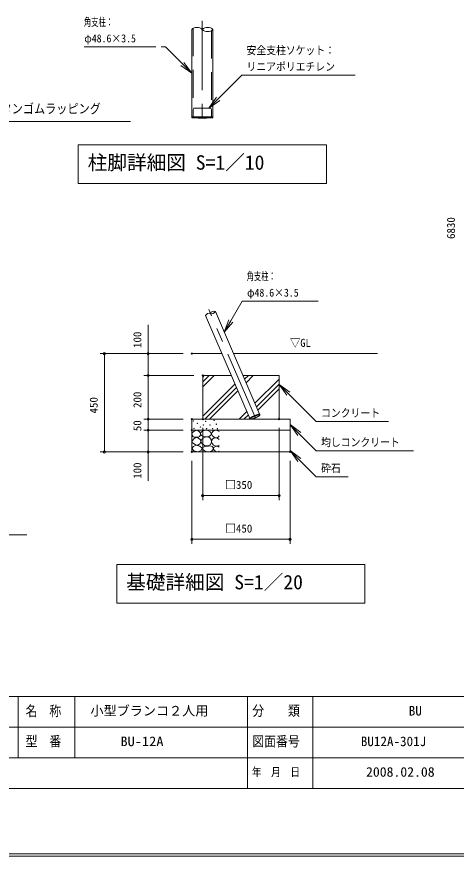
# Model space of a CAD drawing. Units: millimetres, scale not verified, with parts at other scales. Extents: x 0 to 420, y 0 to 297.
# Drawn here: x 214.9 to 315.5, y -0.3 to 191.9 of the extents above; entities that cross this region are included whole.
import ezdxf
from ezdxf.enums import TextEntityAlignment as Align

# ---------------------------------------------------------------- set-up
doc = ezdxf.new("R2010")
doc.units = ezdxf.units.MM
doc.header["$LTSCALE"] = 0.5
doc.header["$PDMODE"] = 32
doc.header["$PDSIZE"] = 0.25
doc.linetypes.add('USER1', pattern=[50.8, 31.75, -6.35, 6.35, -6.35])
doc.linetypes.add('USER2', pattern=[19.05, 12.7, -6.35])
for name, color, linetype, lineweight in [('DEFPOINTS_3', 7, 'Continuous', 0), ('LY_2', 7, 'Continuous', 0), ('LY_5', 2, 'Continuous', 18), ('LY_6', 7, 'Continuous', 0)]:
    doc.layers.add(name, color=color, linetype=linetype, lineweight=lineweight)
doc.layers.add('LY_4', color=7, linetype='Continuous')
doc.styles.add('ＭＳ ゴシック', font='')
doc.styles.get('ＭＳ ゴシック').set_extended_font_data('MS Gothic')

# ---------------------------------------------------------------- blocks, each defined once
blk = doc.blocks.new('-002-_U2')
at = {"color": 7, "linetype": 'Continuous', "lineweight": 0}
for p, q in [((-1, 0.1667), (0, 0)), ((0, 0), (-1, 0)), ((-1, -0.1667), (0, 0))]:
    blk.add_line(p, q, dxfattribs=at)
blk = doc.blocks.new('-031-_DOTBLANK')
at = {"color": 7, "linetype": 'Continuous', "lineweight": 0}
blk.add_line((-0.5, 0), (-1, 0), dxfattribs=at)
blk.add_circle((0, 0), 0.5, dxfattribs=at)
blk = doc.blocks.new('-001-MS_2')
at = {"color": 7, "linetype": 'Continuous', "lineweight": 0}
for p, q in [((3.92, 89.34), (0.27, 83.88)), ((0.27, 83.88), (1.28, 76.29)), ((9.77, 93.38), (3.92, 89.34)), ((15.99, 96.86), (9.77, 93.38)), ((22.45, 99.4), (15.99, 96.86)), ((29.91, 96.94), (22.45, 99.4)), ((36.07, 92.11), (29.91, 96.94)), ((39.03, 87.18), (36.07, 92.11)), ((38.56, 75.54), (39.88, 81.98)), ((39.88, 81.98), (39.03, 87.18)), ((43.36, 91), (39.71, 84.09)), ((39.71, 84.09), (40.58, 80.12)), ((40.58, 80.12), (44.3, 75.71)), ((51.33, 96.79), (43.36, 91)), ((56.97, 98.88), (51.33, 96.79)), ((61.87, 99.49), (56.97, 98.88)), ((73.64, 97.86), (61.87, 99.49)), ((84.31, 91.65), (73.64, 97.86)), ((89.01, 86.31), (84.31, 91.65)), ((86.23, 75.46), (89.98, 81.65)), ((89.98, 81.65), (89.01, 86.31)), ((92.65, 88.94), (90.78, 82.21)), ((90.78, 82.21), (94.45, 73.44)), ((97.12, 94.25), (92.65, 88.94)), ((102.27, 97.95), (97.12, 94.25)), ((107.89, 99.64), (102.27, 97.95)), ((116.57, 98.15), (107.89, 99.64)), ((125, 93.3), (116.57, 98.15)), ((2.69, 52.66), (0.27, 45.85)), ((0.27, 45.85), (3.9, 41.03)), ((1.28, 76.29), (6.29, 69.94)), ((9.14, 59.48), (2.69, 52.66)), ((3.9, 41.03), (10.41, 36.67)), ((6.29, 69.94), (13.15, 67.35)), ((14.58, 63.66), (9.14, 59.48)), ((13.15, 67.35), (20.86, 67.08)), ((19.91, 66.45), (14.58, 63.66)), ((31.08, 63.24), (19.91, 66.45)), ((20.86, 67.08), (28.48, 67.69)), ((28.48, 67.69), (34.81, 70.25)), ((39.24, 55.99), (31.08, 63.24)), ((31.36, 32.78), (37.66, 39.2)), ((34.81, 70.25), (38.56, 75.54)), ((37.66, 39.2), (40.76, 47.48)), ((40.76, 47.48), (39.24, 55.99)), ((47.31, 59.54), (41.33, 48.68)), ((41.33, 48.68), (43.97, 41.48)), ((43.97, 41.48), (49.17, 35.16)), ((44.3, 75.71), (53.79, 70.93)), ((61.06, 67.6), (47.31, 59.54)), ((53.79, 70.93), (63.76, 69.49)), ((72.24, 68.87), (61.06, 67.6)), ((63.76, 69.49), (71.12, 69.32)), ((71.12, 69.32), (78.63, 70.84)), ((81.06, 65.44), (72.24, 68.87)), ((78.63, 70.84), (86.23, 75.46)), ((87.97, 57.29), (81.06, 65.44)), ((85.4, 34.78), (90.25, 46.52)), ((90.25, 46.52), (87.97, 57.29)), ((92.41, 54.25), (90.78, 47.04)), ((90.78, 47.04), (93.44, 38.43)), ((96.8, 60.03), (92.41, 54.25)), ((93.44, 38.43), (99.65, 31.51)), ((94.45, 73.44), (102.5, 67)), ((102.77, 63.87), (96.8, 60.03)), ((102.5, 67), (110.8, 64.62)), ((109.47, 65.1), (102.77, 63.87)), ((117.54, 62.64), (109.47, 65.1)), ((110.8, 64.62), (118.03, 65.73)), ((124.68, 57.18), (117.54, 62.64)), ((118.03, 65.73), (122.08, 69.11)), ((122.08, 69.11), (125, 73.65)), ((7.78, 24.5), (0.96, 15.68)), ((0.96, 15.68), (9.45, 4.41)), ((19.09, 30.52), (7.78, 24.5)), ((9.45, 4.41), (27.89, 0.3)), ((10.41, 36.67), (17.05, 32.38)), ((17.05, 32.38), (23.72, 30.33)), ((36.88, 25.89), (19.09, 30.52)), ((23.72, 30.33), (31.36, 32.78)), ((27.89, 0.3), (42.24, 6.41)), ((47.66, 16.78), (36.88, 25.89)), ((42.24, 6.41), (47.66, 16.78)), ((51.59, 21.5), (47.28, 16.1)), ((47.28, 16.1), (49.96, 11.42)), ((49.17, 35.16), (61.76, 28.31)), ((49.96, 11.42), (55.93, 6.91)), ((60.52, 25.56), (51.59, 21.5)), ((55.93, 6.91), (62.4, 3.07)), ((68.66, 27), (60.52, 25.56)), ((61.76, 28.31), (75.12, 27.32)), ((62.4, 3.07), (69.71, 0.69)), ((76.2, 26.37), (68.66, 27)), ((69.71, 0.69), (81.56, 0.93)), ((75.12, 27.32), (85.4, 34.78)), ((85.1, 27.83), (76.2, 26.37)), ((81.56, 0.93), (91.88, 5.02)), ((93.5, 25.29), (85.1, 27.83)), ((91.88, 5.02), (96.58, 9.83)), ((97.57, 20.71), (93.5, 25.29)), ((96.58, 9.83), (98.63, 15.56)), ((98.63, 15.56), (97.57, 20.71)), ((102.98, 22.43), (98.7, 15.67)), ((98.7, 15.67), (99.31, 12)), ((99.31, 12), (102.19, 7.75)), ((99.65, 31.51), (107.29, 27.64)), ((102.19, 7.75), (109.35, 2.28)), ((111.69, 26.76), (102.98, 22.43)), ((107.29, 27.64), (114.86, 26.76)), ((109.35, 2.28), (116.76, 0.46)), ((118.98, 25.96), (111.69, 26.76)), ((114.86, 26.76), (120.01, 28.2)), ((116.76, 0.46), (121.06, 1.51)), ((125, 22.64), (118.98, 25.96)), ((120.01, 28.2), (124.68, 30.88)), ((121.06, 1.51), (125, 3.63))]:
    blk.add_line(p, q, dxfattribs=at)
for centre in [(6.61, 142.18), (25.62, 130.77), (52.55, 123.48), (63.96, 139.96), (83.5, 123.55), (102.42, 144.09), (112.42, 127.06), (9.77, 107.32), (38.61, 113.98), (67.44, 106.37), (95.12, 106.52), (117.28, 105.98)]:
    blk.add_circle(centre, 1, dxfattribs=at)

msp = doc.modelspace()

# ---------------------------------------------------------------- linework, layer by layer
at = {"layer": 'DEFPOINTS_3'}
msp.add_line((0.25, 0.2677), (420.25, 0.2677), dxfattribs=at)
at = {"layer": 'LY_2'}
for p, q in [((17.75, 36.2677), (402.75, 36.2677)), ((215.25, 36.2677), (215.25, 22.2677)), ((228.25, 36.2677), (228.25, 22.2677)), ((267.75, 36.2677), (267.75, 15.2677)), ((282.75, 36.2677), (282.75, 15.2677)), ((160.25, 29.2677), (215.25, 29.2677)), ((215.25, 29.2677), (332.75, 29.2677)), ((160.25, 22.2677), (402.75, 22.2677)), ((17.75, 15.2677), (402.75, 15.2677))]:
    msp.add_line(p, q, dxfattribs=at)
at = {"layer": 'LY_5', "color": 7, "linetype": 'USER1', "lineweight": 0}
for p, q in [((257.4108, 190.9684), (257.4108, 166.9684)), ((269.5599, 100.0924), (258.8805, 124.8693))]:
    msp.add_line(p, q, dxfattribs=at)
at = {"layer": 'LY_5', "color": 7, "lineweight": 0}
for p, q in [((254.9808, 188.9684), (254.9808, 168.9684)), ((259.8408, 188.9684), (259.8408, 168.9684)), ((254.9808, 168.9684), (259.8408, 168.9684)), ((268.3606, 99.8052), (258.1605, 123.4701)), ((270.5921, 100.7671), (260.3921, 124.4319)), ((261.9114, 114.7677), (255, 114.7677)), ((297.5, 114.7677), (264.5575, 114.7677)), ((257.5, 107.1587), (260.1089, 109.7677)), ((257.5, 108.2813), (258.9864, 109.7677)), ((257.5, 109.4038), (257.8639, 109.7677)), ((264.0665, 109.7677), (257.5, 109.7677)), ((257.5, 109.7677), (257.5, 99.7677)), ((275, 109.7677), (266.7127, 109.7677)), ((266.7523, 109.6758), (266.8441, 109.7677)), ((267.0904, 108.8914), (267.9667, 109.7677)), ((267.4285, 108.107), (269.0892, 109.7677)), ((275, 99.7677), (275, 109.7677)), ((257.5, 100.4236), (264.9032, 107.8267)), ((269.4571, 103.4004), (275, 108.9433)), ((269.7952, 102.616), (275, 107.8208)), ((257.9667, 99.7677), (265.2413, 107.0423)), ((259.0892, 99.7677), (265.5794, 106.2579)), ((270.1333, 101.8316), (275, 106.6982)), ((265.8244, 99.7677), (267.608, 101.5513)), ((266.9469, 99.7677), (267.9461, 100.7669)), ((268.0695, 99.7677), (268.2842, 99.9824)), ((268.3993, 99.9005), (268.4298, 99.9322)), ((268.4298, 99.9322), (268.4683, 99.9665)), ((268.4683, 99.9665), (268.5145, 100.0033)), ((268.5145, 100.0033), (268.568, 100.0423)), ((268.568, 100.0423), (268.6284, 100.0831)), ((268.6284, 100.0831), (268.6952, 100.1254)), ((268.6952, 100.1254), (268.768, 100.169)), ((268.768, 100.169), (268.8462, 100.2135)), ((268.8462, 100.2135), (268.9291, 100.2585)), ((268.9291, 100.2585), (269.0163, 100.3037)), ((269.0163, 100.3037), (269.1069, 100.3488)), ((269.1732, 99.9396), (269.0805, 99.9073)), ((269.1069, 100.3488), (269.2004, 100.3934)), ((269.2683, 99.9745), (269.1732, 99.9396)), ((269.2004, 100.3934), (269.2959, 100.4372)), ((269.3649, 100.0118), (269.2683, 99.9745)), ((269.2959, 100.4372), (269.3929, 100.4799)), ((269.4623, 100.0512), (269.3649, 100.0118)), ((269.3929, 100.4799), (269.4904, 100.5211)), ((269.5599, 100.0924), (269.4623, 100.0512)), ((269.4904, 100.5211), (269.5879, 100.5605)), ((269.6568, 100.135), (269.5599, 100.0924)), ((269.5879, 100.5605), (269.6845, 100.5978)), ((269.7524, 100.1788), (269.6568, 100.135)), ((269.6845, 100.5978), (269.7795, 100.6327)), ((269.8458, 100.2235), (269.7524, 100.1788)), ((269.7795, 100.6327), (269.8722, 100.665)), ((269.9365, 100.2686), (269.8458, 100.2235)), ((269.8722, 100.665), (269.9619, 100.6944)), ((270.0236, 100.3138), (269.9365, 100.2686)), ((269.9619, 100.6944), (270.0479, 100.7207)), ((270.1066, 100.3588), (270.0236, 100.3138)), ((270.0479, 100.7207), (270.1296, 100.7437)), ((270.1848, 100.4033), (270.1066, 100.3588)), ((270.1296, 100.7437), (270.2063, 100.7632)), ((270.2575, 100.4468), (270.1848, 100.4033)), ((270.2063, 100.7632), (270.2774, 100.7791)), ((270.3244, 100.4892), (270.2575, 100.4468)), ((270.2774, 100.7791), (270.3425, 100.7912)), ((270.3848, 100.53), (270.3244, 100.4892)), ((270.3425, 100.7912), (270.4009, 100.7995)), ((270.4383, 100.5689), (270.3848, 100.53)), ((270.4009, 100.7995), (270.4523, 100.8039)), ((270.4844, 100.6057), (270.4383, 100.5689)), ((270.4523, 100.8039), (270.4963, 100.8043)), ((270.5229, 100.6401), (270.4844, 100.6057)), ((270.4963, 100.8043), (270.5325, 100.8008)), ((270.5534, 100.6718), (270.5229, 100.6401)), ((270.5325, 100.8008), (270.5607, 100.7934)), ((270.5757, 100.7005), (270.5534, 100.6718)), ((270.5607, 100.7934), (270.5806, 100.7821)), ((270.5897, 100.7261), (270.5757, 100.7005)), ((270.5806, 100.7821), (270.5921, 100.7671)), ((270.5952, 100.7483), (270.5897, 100.7261)), ((270.5921, 100.7671), (270.5952, 100.7483)), ((274.8046, 99.7677), (275, 99.963)), ((255, 99.7677), (277.5, 99.7677)), ((255, 99.7677), (255, 92.2677)), ((268.3576, 99.8239), (268.3631, 99.8462)), ((268.3606, 99.8052), (268.3576, 99.8239)), ((268.3721, 99.7902), (268.3606, 99.8052)), ((268.3631, 99.8462), (268.377, 99.8717)), ((268.3921, 99.7789), (268.3721, 99.7902)), ((268.377, 99.8717), (268.3993, 99.9005)), ((268.4202, 99.7715), (268.3921, 99.7789)), ((268.4565, 99.7679), (268.4202, 99.7715)), ((268.5004, 99.7684), (268.4565, 99.7679)), ((268.5518, 99.7728), (268.5004, 99.7684)), ((268.6103, 99.7811), (268.5518, 99.7728)), ((268.6753, 99.7932), (268.6103, 99.7811)), ((268.7465, 99.8091), (268.6753, 99.7932)), ((268.8231, 99.8286), (268.7465, 99.8091)), ((268.9048, 99.8516), (268.8231, 99.8286)), ((268.9908, 99.8779), (268.9048, 99.8516)), ((269.0805, 99.9073), (268.9908, 99.8779)), ((277.5, 92.2677), (277.5, 99.7677)), ((255, 97.2677), (277.5, 97.2677)), ((255, 92.2677), (277.5, 92.2677)), ((217.25, 73.2677), (204.073, 73.2677)), ((0.1954, -0.2677), (420.3046, -0.2677))]:
    msp.add_line(p, q, dxfattribs=at)
at = {"layer": 'LY_5', "color": 7, "linetype": 'USER2', "lineweight": 0}
for p, q in [((255.3308, 189.2299), (255.3308, 168.9684)), ((259.4908, 188.7069), (259.4908, 168.9684)), ((255.4808, 170.9684), (255.3308, 170.6243)), ((255.3308, 170.6243), (255.3308, 168.9684)), ((259.3408, 170.9684), (255.4808, 170.9684)), ((259.3408, 170.9684), (259.4908, 170.6243)), ((259.4908, 170.6243), (259.4908, 168.9684))]:
    msp.add_line(p, q, dxfattribs=at)
at = {"layer": 'LY_5', "color": 7}
for p, q in [((192.5021, 167.9422), (240.9608, 167.9422)), ((285.8108, 162.5351), (229.0108, 162.5351)), ((229.0108, 162.5351), (229.0108, 153.7351)), ((285.8108, 153.7351), (285.8108, 162.5351)), ((229.0108, 153.7351), (285.8108, 153.7351)), ((294.65, 66.4826), (237.85, 66.4826)), ((237.85, 66.4826), (237.85, 57.6826)), ((294.65, 57.6826), (294.65, 66.4826)), ((237.85, 57.6826), (294.65, 57.6826))]:
    msp.add_line(p, q, dxfattribs=at)
at = {"layer": 'LY_5'}
for p, q in [((255.0029, 168.9684), (255.0029, 168.7684)), ((255.0029, 168.9684), (259.8188, 168.9684)), ((259.8188, 168.7684), (255.0029, 168.7684)), ((259.8188, 168.9684), (259.8188, 168.7684)), ((268.3203, 99.9251), (268.338, 99.9622)), ((268.3216, 99.8956), (268.3203, 99.9251)), ((268.338, 99.9622), (268.3746, 100.0064)), ((268.3746, 100.0064), (268.4294, 100.057)), ((268.4294, 100.057), (268.5014, 100.113)), ((268.5014, 100.113), (268.5894, 100.1735)), ((268.5894, 100.1735), (268.6919, 100.2375)), ((268.6919, 100.2375), (268.8072, 100.3039)), ((268.8072, 100.3039), (268.9333, 100.3715)), ((268.9333, 100.3715), (269.0679, 100.4392)), ((269.0679, 100.4392), (269.209, 100.5059)), ((269.209, 100.5059), (269.3539, 100.5703)), ((269.3539, 100.5703), (269.5002, 100.6314)), ((269.5002, 100.6314), (269.6455, 100.6882)), ((269.6455, 100.6882), (269.7872, 100.7396)), ((269.7872, 100.7396), (269.923, 100.7848)), ((269.923, 100.7848), (270.0504, 100.823)), ((270.0504, 100.823), (270.1673, 100.8536)), ((270.1673, 100.8536), (270.2718, 100.8761)), ((270.2718, 100.8761), (270.3619, 100.8899)), ((270.3619, 100.8899), (270.4363, 100.895)), ((270.4363, 100.895), (270.4935, 100.8913)), ((270.4935, 100.8913), (270.5327, 100.8787)), ((270.5327, 100.8787), (270.5532, 100.8575))]:
    msp.add_line(p, q, dxfattribs=at)
for centre, radius, start, end in [((256.1958, 187.707), 1.7513, 46.07233, 133.92767), ((258.6258, 187.707), 1.7513, 46.07233, 133.92767), ((258.6258, 190.2297), 1.7513, 226.07233, 313.92767), ((257.4108, 187.3429), 18.6745, 264.06792, 275.93208), ((258.968, 123.1313), 0.8757, 69.38948, 157.24482), ((259.5845, 124.7706), 0.8757, 249.38955, 337.24457), ((260.0838, 123.6123), 0.8757, 69.38923, 157.24489)]:
    msp.add_arc(centre, radius, start, end, dxfattribs=at)
at = {"layer": 'LY_6'}
for p, q in [((230.3951, 184.9684), (246.7906, 184.9684)), ((248.9808, 184.9684), (247.9808, 184.9684)), ((252.8595, 181.0897), (248.9808, 184.9684)), ((261.0322, 173.0897), (266.4358, 178.4934)), ((266.4358, 178.4934), (267.4358, 178.4934)), ((267.4358, 178.4934), (292.4276, 178.4934)), ((263.9494, 122.2567), (266.5538, 126.7677)), ((266.5538, 126.7677), (267.5538, 126.7677)), ((267.5538, 126.7677), (283.9493, 126.7677)), ((245, 114.7677), (245, 121.3534)), ((253, 114.7677), (234, 114.7677)), ((235, 92.2677), (235, 114.7677)), ((253, 114.7677), (244, 114.7677)), ((245, 109.7677), (245, 114.7677)), ((255.5, 109.7677), (244, 109.7677)), ((255.5, 109.7677), (244, 109.7677)), ((245, 99.7677), (245, 109.7677)), ((277.1233, 105.5823), (283.5, 99.2177)), ((245, 99.7677), (245, 102.7677)), ((253, 99.7677), (244, 99.7677)), ((253, 99.7677), (244, 99.7677)), ((245, 97.2677), (245, 99.7677)), ((283.5, 99.2177), (284.5, 99.2177)), ((284.5, 99.2177), (300.026, 99.2177)), ((253, 97.2677), (244, 97.2677)), ((253, 97.2677), (244, 97.2677)), ((245, 97.2677), (245, 94.2677)), ((245, 92.2677), (245, 97.2677)), ((257.5, 97.7677), (257.5, 81.2677)), ((275, 97.7677), (275, 81.2677)), ((279.6213, 96.3964), (283.5, 92.5177)), ((253, 92.2677), (234, 92.2677)), ((253, 92.2677), (244, 92.2677)), ((245, 85.682), (245, 92.2677)), ((283.5, 92.5177), (284.5, 92.5177)), ((284.5, 92.5177), (305.75, 92.5177)), ((279.6213, 90.4464), (283.5, 86.5677)), ((255, 90.2677), (255, 71.2677)), ((277.5, 90.2677), (277.5, 71.2677)), ((283.5, 86.5677), (284.5, 86.5677)), ((284.5, 86.5677), (290.7853, 86.5677)), ((275, 82.2677), (257.5, 82.2677)), ((277.5, 72.2677), (255, 72.2677))]:
    msp.add_line(p, q, dxfattribs=at)
for p in [(235, 114.7677), (245, 114.7677), (255, 114.7677), (255, 114.7677), (245, 109.7677), (257.5, 109.7677), (257.5, 109.7677), (245, 99.7677), (255, 99.7677), (255, 99.7677), (257.5, 99.7677), (275, 99.7677), (245, 97.2677), (255, 97.2677), (255, 97.2677), (255, 92.2677), (255, 92.2677), (255, 92.2677), (277.5, 92.2677), (257.5, 82.2677), (255, 72.2677)]:
    msp.add_point(p, dxfattribs=at)

# ---------------------------------------------------------------- block references
for name, p, xscale, yscale, rotation in [('-002-_U2', (254.9808, 178.9684), 3, 3, 315), ('-002-_U2', (258.9108, 170.9684), 3, 3, 225), ('-002-_U2', (262.4494, 119.6587), 3, 3, 240), ('-031-_DOTBLANK', (235, 114.7677), 0.5, 0.5, 90), ('-031-_DOTBLANK', (245, 114.7677), 0.5, 0.5, 90), ('-031-_DOTBLANK', (245, 109.7677), 0.5, 0.5, 270), ('-031-_DOTBLANK', (245, 109.7677), 0.5, 0.5, 90), ('-002-_U2', (275, 107.7016), 3, 3, 135.05422), ('-031-_DOTBLANK', (245, 99.7677), 0.5, 0.5, 270), ('-031-_DOTBLANK', (245, 99.7677), 0.5, 0.5, 270), ('-002-_U2', (277.5, 98.5177), 3, 3, 135), ('-031-_DOTBLANK', (245, 97.2677), 0.5, 0.5, 90), ('-031-_DOTBLANK', (245, 97.2677), 0.5, 0.5, 90), ('-031-_DOTBLANK', (235, 92.2677), 0.5, 0.5, 270), ('-031-_DOTBLANK', (245, 92.2677), 0.5, 0.5, 270), ('-002-_U2', (277.5, 92.5677), 3, 3, 135), ('-031-_DOTBLANK', (257.5, 82.2677), 0.5, 0.5, 180), ('-031-_DOTBLANK', (255, 72.2677), 0.5, 0.5, 180)]:
    msp.add_blockref(name, p, dxfattribs=dict(at, xscale=xscale, yscale=yscale, rotation=rotation))
for name, p, xscale, yscale in [('-001-MS_2', (255, 92.2677), 0.05, 0.05), ('-031-_DOTBLANK', (275, 82.2677), 0.5, 0.5), ('-031-_DOTBLANK', (277.5, 72.2677), 0.5, 0.5)]:
    msp.add_blockref(name, p, dxfattribs=dict(at, xscale=xscale, yscale=yscale))

# ---------------------------------------------------------------- texts
at = {"layer": 'LY_2', "style": 'ＭＳ ゴシック', "width": 0.85}
for s, height, p in [('名\u3000称', 2.346, (216.95, 31.1038)), ('分\u3000\u3000類', 2.346, (268.85, 31.1677)), ('型\u3000番', 2.346, (216.95, 24.1677)), ('図面番号', 2.346, (268.85, 24.1677)), ('年\u3000月\u3000日', 1.906, (268.75, 17.4677))]:
    msp.add_text(s, height=height, dxfattribs=at).set_placement(p, align=Align.BOTTOM_LEFT)
at = {"layer": 'LY_4', "style": 'ＭＳ ゴシック'}
for s, p in [('小型ブランコ２人用', (231.8, 31.2677)), ('BU', (304.6786, 31.2677)), ('BU12A-301J', (293.7024, 24.2677))]:
    msp.add_text(s, height=2.199, dxfattribs=at).set_placement(p, align=Align.BOTTOM_LEFT)
for s, width, p in [('BU-12A', 1.1, (238.6571, 24.2677)), ('2008.02.08', 1.05, (294.8929, 17.2677))]:
    msp.add_text(s, height=2.199, dxfattribs=dict(at, width=width)).set_placement(p, align=Align.BOTTOM_LEFT)
at = {"layer": 'LY_5', "color": 7, "style": 'ＭＳ ゴシック', "width": 0.85}
msp.add_text('低発泡軟質ウレタンゴムラッピング', height=2.199, dxfattribs=at).set_placement((193.3775, 169.0922), align=Align.BOTTOM_LEFT)
at = {"layer": 'LY_5', "color": 7, "style": 'ＭＳ ゴシック'}
for s, p in [('柱脚詳細図 S=1／10', (231.1629, 155.8851)), ('基礎詳細図 S=1／20', (239.9817, 59.8326))]:
    msp.add_text(s, height=3.299, dxfattribs=at).set_placement(p, align=Align.BOTTOM_LEFT)
at = {"layer": 'LY_6', "style": 'ＭＳ ゴシック'}
for s, width, p in [('角支柱：', 0.65, (230.2999, 189.2184)), ('φ48.6×3.5', 0.9, (230.3974, 185.4684)), ('安全支柱ソケット：', 0.9, (267.5358, 182.7434)), ('リニアポリエチレン', 0.9, (267.5358, 178.9934)), ('角支柱：', 0.65, (267.5586, 131.0177)), ('φ48.6×3.5', 0.9, (267.656, 127.2677)), ('▽GL', 0.95, (277.4752, 115.7677)), ('コンクリート', 0.9, (284.6, 99.7177)), ('均しコンクリート', 0.9, (284.6, 93.0177)), ('砕石', 0.9, (284.6, 87.0677))]:
    msp.add_text(s, height=1.833, dxfattribs=dict(at, width=width)).set_placement(p, align=Align.BOTTOM_LEFT)
for s, p in [('6830', (315.8, 141.0223)), ('100', (244, 116.0688)), ('200', (244, 102.3307)), ('450', (234, 101.0807)), ('50', (244, 97.0204)), ('100', (244, 86.1116))]:
    msp.add_text(s, height=1.833, rotation=90, dxfattribs=at).set_placement(p, align=Align.BOTTOM_LEFT)
for s, p in [('□350', (262.612, 83.2677)), ('□450', (262.612, 73.2677))]:
    msp.add_text(s, height=1.833, dxfattribs=at).set_placement(p, align=Align.BOTTOM_LEFT)

doc.saveas('drawing.dxf')
